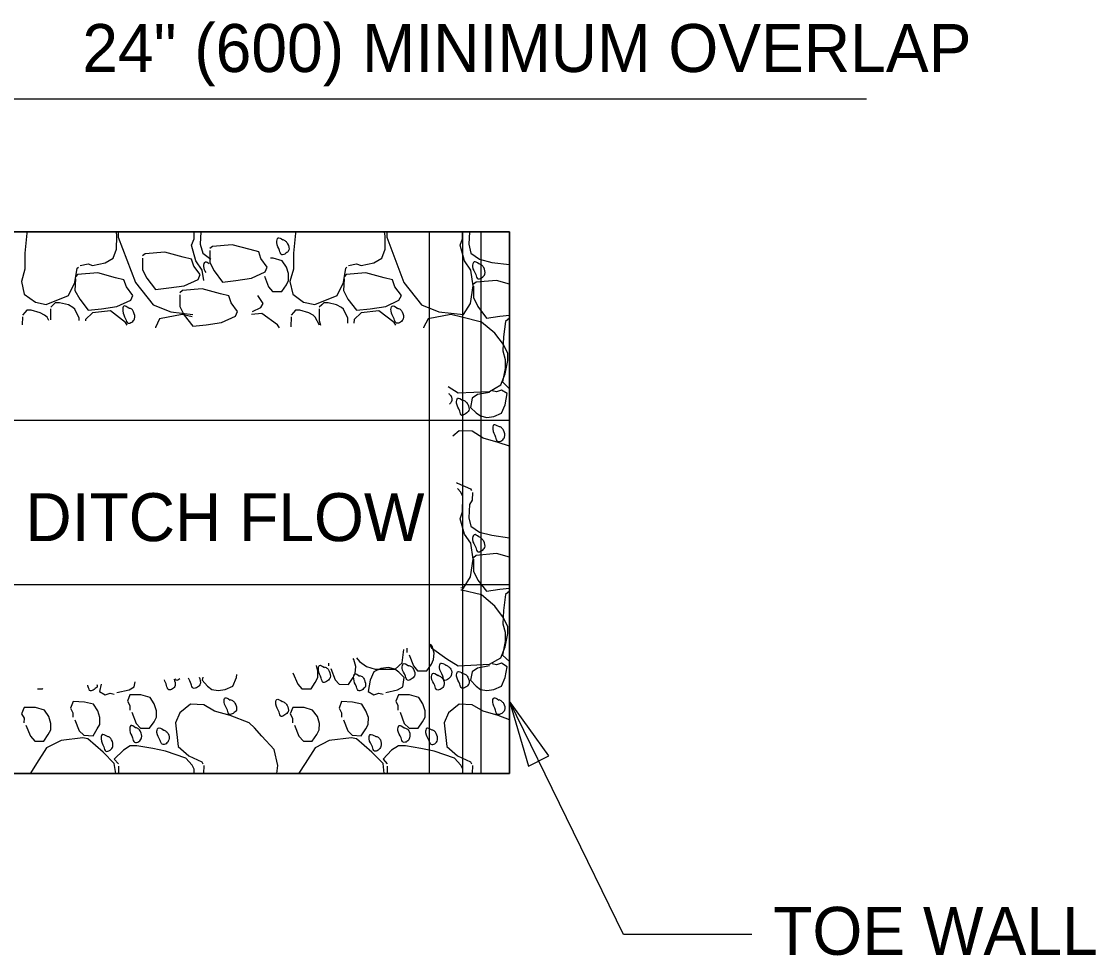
# Model space of a CAD drawing. Extents: x 2.3 to 16.3, y 0.2 to 9.5.
# Drawn here: x 6.78 to 8.795, y 3.679 to 5.431 of the extents above; entities that cross this region are included whole.
import ezdxf

# ---------------------------------------------------------------- set-up
doc = ezdxf.new("R2010")
doc.units = 0
for name, color, linetype in [('SD_P_Dimension Lines', 7, 'Continuous'), ('SD_P_Dimension Text', 7, 'Continuous'), ('SD_P_Prop Hidden Lines', 7, 'Continuous'), ('SD_P_Prop Object Lines', 7, 'Continuous')]:
    doc.layers.add(name, color=color, linetype=linetype)

msp = doc.modelspace()

# ---------------------------------------------------------------- linework, layer by layer
at = {"layer": 'SD_P_Dimension Lines'}
for p, q in [((6.627, 5.286), (8.365, 5.286)), ((7.909, 3.718), (7.695, 4.156)), ((7.769, 4.053), (7.695, 4.156)), ((7.695, 4.156), (7.731, 4.034)), ((7.731, 4.034), (7.769, 4.053)), ((8.15, 3.718), (7.909, 3.718))]:
    msp.add_line(p, q, dxfattribs=at)
at = {"layer": 'SD_P_Prop Hidden Lines'}
for p, q in [((7.545, 4.02), (7.545, 5.036)), ((7.608, 4.02), (7.608, 5.036)), ((7.642, 4.02), (7.642, 5.036))]:
    msp.add_line(p, q, dxfattribs=at)
at = {"layer": 'SD_P_Prop Object Lines'}
for p, q in [((5.813, 5.036), (7.695, 5.036)), ((7.695, 5.036), (7.695, 4.02)), ((7.695, 4.682), (5.762, 4.682)), ((7.695, 4.374), (5.778, 4.374)), ((7.695, 4.02), (5.813, 4.02))]:
    msp.add_line(p, q, dxfattribs=at)
msp.add_lwpolyline([(3.528, 5.036), (3.528, 4.02), (7.695, 4.02), (7.695, 5.036)], close=True, dxfattribs=at)
for points in [[(6.791, 5.036), (6.79, 5.034), (6.786, 4.996), (6.786, 4.966), (6.78, 4.943), (6.785, 4.919), (6.806, 4.904), (6.826, 4.9), (6.868, 4.917), (6.88, 4.941), (6.884, 4.968), (6.887, 4.97)], [(6.89, 4.973), (6.905, 4.976), (6.913, 4.973), (6.937, 4.978), (6.952, 4.987), (6.958, 5.004), (6.959, 5.028), (6.958, 5.036)], [(6.961, 5.036), (6.961, 5.026), (6.994, 4.941), (7.027, 4.899), (7.06, 4.886), (7.101, 4.881)], [(7.122, 4.945), (7.119, 4.964), (7.107, 4.982), (7.099, 5.011), (7.104, 5.023), (7.104, 5.036)], [(7.116, 5.036), (7.115, 5.013), (7.12, 4.996), (7.135, 4.985)], [(7.295, 5.036), (7.294, 5.034), (7.29, 4.996), (7.29, 4.966), (7.283, 4.943), (7.289, 4.919), (7.309, 4.904), (7.33, 4.9), (7.372, 4.917), (7.384, 4.941), (7.388, 4.968), (7.39, 4.97)], [(7.393, 4.973), (7.408, 4.976), (7.417, 4.973), (7.441, 4.978), (7.456, 4.987), (7.462, 5.004), (7.462, 5.028), (7.461, 5.036)], [(7.465, 5.036), (7.465, 5.026), (7.497, 4.941), (7.53, 4.899), (7.563, 4.886), (7.609, 4.881), (7.622, 4.902), (7.627, 4.935), (7.623, 4.964), (7.611, 4.982), (7.603, 5.011), (7.607, 5.023), (7.607, 5.036)], [(7.62, 5.036), (7.619, 5.013), (7.623, 4.996), (7.639, 4.985), (7.662, 4.979), (7.695, 4.975)], [(7.007, 4.987), (7.007, 4.965), (7.015, 4.949), (7.031, 4.928), (7.056, 4.931), (7.085, 4.935), (7.111, 4.947), (7.115, 4.956), (7.103, 4.972), (7.099, 4.985), (7.083, 4.989), (7.049, 4.998), (7.012, 4.995), (7.007, 4.991)], [(7.133, 5.001), (7.133, 4.979), (7.141, 4.963), (7.157, 4.942), (7.182, 4.945), (7.211, 4.949), (7.237, 4.961), (7.241, 4.97), (7.229, 4.986), (7.225, 4.999), (7.209, 5.003), (7.175, 5.012), (7.138, 5.009), (7.133, 5.005)], [(7.236, 4.953), (7.243, 4.933), (7.251, 4.924), (7.268, 4.924), (7.277, 4.937), (7.281, 4.945), (7.281, 4.958), (7.277, 4.97), (7.269, 4.982), (7.252, 4.987), (7.247, 4.987)], [(6.881, 4.948), (6.88, 4.926), (6.889, 4.91), (6.905, 4.889), (6.93, 4.892), (6.959, 4.896), (6.985, 4.908), (6.989, 4.917), (6.977, 4.933), (6.972, 4.946), (6.956, 4.95), (6.923, 4.959), (6.885, 4.956), (6.881, 4.952)], [(7.385, 4.948), (7.384, 4.926), (7.392, 4.91), (7.408, 4.889), (7.434, 4.892), (7.463, 4.896), (7.488, 4.908), (7.493, 4.917), (7.48, 4.933), (7.476, 4.946), (7.46, 4.95), (7.426, 4.959), (7.389, 4.956), (7.385, 4.952)], [(7.695, 4.938), (7.671, 4.945), (7.633, 4.942), (7.628, 4.938)], [(7.077, 4.918), (7.077, 4.896), (7.085, 4.88), (7.101, 4.859), (7.126, 4.862), (7.155, 4.866), (7.181, 4.878), (7.185, 4.887), (7.173, 4.903), (7.169, 4.916), (7.153, 4.92), (7.119, 4.929), (7.082, 4.926), (7.077, 4.922)], [(7.213, 4.887), (7.229, 4.894), (7.233, 4.902), (7.223, 4.917)], [(7.628, 4.934), (7.628, 4.913), (7.636, 4.896), (7.652, 4.874), (7.677, 4.878), (7.695, 4.88)], [(6.888, 4.87), (6.888, 4.874), (6.88, 4.891), (6.876, 4.894), (6.868, 4.899), (6.851, 4.903), (6.843, 4.903), (6.839, 4.899), (6.835, 4.895)], [(7.392, 4.865), (7.392, 4.874), (7.384, 4.891), (7.38, 4.894), (7.371, 4.899), (7.355, 4.903), (7.347, 4.903), (7.343, 4.899), (7.338, 4.895)], [(6.782, 4.877), (6.781, 4.862)], [(6.831, 4.87), (6.828, 4.876), (6.823, 4.88), (6.815, 4.884), (6.798, 4.889), (6.79, 4.889), (6.786, 4.885), (6.782, 4.88)], [(6.834, 4.892), (6.834, 4.871)], [(6.978, 4.861), (6.975, 4.866), (6.947, 4.888), (6.913, 4.884), (6.9, 4.872), (6.9, 4.869)], [(7.1, 4.877), (7.081, 4.881), (7.039, 4.873), (7.031, 4.857), (7.031, 4.856)], [(7.264, 4.856), (7.26, 4.862), (7.231, 4.883), (7.211, 4.881)], [(7.286, 4.877), (7.285, 4.858)], [(7.339, 4.861), (7.331, 4.876), (7.327, 4.88), (7.319, 4.884), (7.302, 4.889), (7.294, 4.889), (7.29, 4.885), (7.286, 4.88)], [(7.338, 4.892), (7.338, 4.87), (7.341, 4.861)], [(7.482, 4.861), (7.479, 4.866), (7.45, 4.888), (7.417, 4.884), (7.404, 4.872), (7.403, 4.865)], [(7.58, 4.746), (7.599, 4.734), (7.658, 4.737), (7.679, 4.749), (7.687, 4.77), (7.692, 4.795), (7.692, 4.808), (7.684, 4.825), (7.668, 4.846), (7.643, 4.867), (7.606, 4.876), (7.585, 4.881), (7.543, 4.873), (7.534, 4.857), (7.534, 4.856)], [(7.695, 4.874), (7.688, 4.868), (7.684, 4.839), (7.683, 4.813), (7.687, 4.797), (7.687, 4.78)], [(7.687, 4.78), (7.682, 4.755), (7.695, 4.742)], [(7.658, 4.735), (7.635, 4.731), (7.625, 4.724), (7.622, 4.707), (7.633, 4.697), (7.641, 4.691), (7.653, 4.688), (7.666, 4.69), (7.68, 4.696), (7.687, 4.712), (7.691, 4.733), (7.68, 4.739), (7.671, 4.736), (7.663, 4.738)], [(7.695, 4.634), (7.674, 4.641), (7.646, 4.649), (7.625, 4.662), (7.601, 4.663), (7.589, 4.653)], [(7.596, 4.566), (7.598, 4.565), (7.622, 4.554), (7.624, 4.551)], [(7.604, 4.369), (7.609, 4.368), (7.622, 4.389), (7.627, 4.422), (7.623, 4.452), (7.611, 4.469), (7.603, 4.498), (7.607, 4.511), (7.608, 4.54), (7.604, 4.548), (7.598, 4.555)], [(7.626, 4.547), (7.625, 4.533), (7.62, 4.525), (7.619, 4.5), (7.623, 4.484), (7.639, 4.473), (7.662, 4.467), (7.695, 4.462)], [(7.695, 4.426), (7.671, 4.433), (7.633, 4.429), (7.628, 4.425)], [(7.628, 4.422), (7.628, 4.4), (7.636, 4.383), (7.652, 4.362), (7.677, 4.366), (7.695, 4.368)], [(7.545, 4.263), (7.549, 4.256), (7.578, 4.235), (7.599, 4.222), (7.658, 4.225), (7.679, 4.237), (7.687, 4.258), (7.692, 4.283), (7.692, 4.295), (7.684, 4.312), (7.668, 4.334), (7.643, 4.355), (7.606, 4.364), (7.604, 4.364)], [(7.695, 4.362), (7.688, 4.356), (7.684, 4.326), (7.683, 4.301), (7.687, 4.285), (7.687, 4.268)], [(7.408, 4.237), (7.414, 4.23), (7.427, 4.221), (7.443, 4.216), (7.481, 4.216), (7.494, 4.228), (7.497, 4.253)], [(7.503, 4.255), (7.503, 4.247)], [(7.507, 4.243), (7.515, 4.222), (7.523, 4.213), (7.54, 4.213), (7.549, 4.225), (7.553, 4.234), (7.554, 4.246), (7.55, 4.259), (7.547, 4.263)], [(7.687, 4.268), (7.682, 4.242), (7.695, 4.23)], [(7.36, 4.217), (7.368, 4.196), (7.376, 4.188), (7.393, 4.187), (7.402, 4.2), (7.406, 4.208), (7.407, 4.221), (7.403, 4.234), (7.402, 4.236)], [(7.289, 4.209), (7.298, 4.188), (7.306, 4.179), (7.323, 4.179), (7.331, 4.191), (7.336, 4.2), (7.336, 4.212), (7.333, 4.223)], [(7.356, 4.227), (7.356, 4.222)], [(7.463, 4.172), (7.485, 4.177), (7.495, 4.183), (7.498, 4.2), (7.488, 4.21), (7.48, 4.216), (7.468, 4.219), (7.454, 4.217), (7.441, 4.211), (7.434, 4.195), (7.43, 4.174), (7.441, 4.168), (7.45, 4.171), (7.458, 4.169)], [(7.658, 4.222), (7.635, 4.218), (7.625, 4.211), (7.622, 4.195), (7.633, 4.184), (7.641, 4.178), (7.653, 4.176), (7.666, 4.178), (7.68, 4.184), (7.687, 4.2), (7.691, 4.22), (7.68, 4.227), (7.671, 4.224), (7.663, 4.226)], [(6.959, 4.172), (6.982, 4.177), (6.991, 4.183), (6.993, 4.192)], [(7.12, 4.201), (7.119, 4.195), (7.129, 4.184), (7.137, 4.178), (7.149, 4.176), (7.162, 4.178), (7.176, 4.184), (7.183, 4.2), (7.184, 4.206)], [(6.81, 4.179), (6.819, 4.179), (6.82, 4.18)], [(6.929, 4.188), (6.926, 4.174), (6.937, 4.168), (6.946, 4.171), (6.954, 4.169)], [(6.88, 4.121), (6.888, 4.1), (6.897, 4.092), (6.914, 4.091), (6.922, 4.104), (6.927, 4.112), (6.927, 4.125), (6.923, 4.138), (6.915, 4.15), (6.898, 4.154), (6.877, 4.155), (6.872, 4.143), (6.876, 4.134), (6.876, 4.126)], [(6.987, 4.135), (6.995, 4.114), (7.003, 4.105), (7.02, 4.105), (7.029, 4.117), (7.033, 4.126), (7.033, 4.138), (7.029, 4.151), (7.021, 4.163), (7.004, 4.168), (6.983, 4.168), (6.979, 4.156), (6.983, 4.148), (6.983, 4.139)], [(7.384, 4.121), (7.392, 4.1), (7.4, 4.092), (7.417, 4.091), (7.426, 4.104), (7.43, 4.112), (7.431, 4.125), (7.426, 4.138), (7.418, 4.15), (7.401, 4.154), (7.38, 4.155), (7.376, 4.143), (7.38, 4.134), (7.38, 4.126)], [(7.49, 4.135), (7.498, 4.114), (7.507, 4.105), (7.524, 4.105), (7.532, 4.117), (7.537, 4.126), (7.537, 4.138), (7.533, 4.151), (7.525, 4.163), (7.508, 4.168), (7.487, 4.168), (7.482, 4.156), (7.486, 4.148), (7.486, 4.139)], [(6.788, 4.111), (6.797, 4.09), (6.805, 4.081), (6.822, 4.081), (6.83, 4.093), (6.835, 4.102), (6.835, 4.114), (6.831, 4.127), (6.823, 4.139), (6.806, 4.144), (6.785, 4.144), (6.78, 4.132), (6.785, 4.124), (6.784, 4.115)], [(7.259, 4.02), (7.261, 4.035), (7.254, 4.065), (7.231, 4.09), (7.217, 4.106), (7.207, 4.115), (7.171, 4.129), (7.142, 4.137), (7.122, 4.149), (7.097, 4.15), (7.077, 4.134), (7.069, 4.115), (7.074, 4.071), (7.094, 4.053), (7.118, 4.042), (7.12, 4.038)], [(7.292, 4.111), (7.3, 4.09), (7.309, 4.081), (7.325, 4.081), (7.334, 4.093), (7.338, 4.102), (7.339, 4.114), (7.335, 4.127), (7.326, 4.139), (7.31, 4.144), (7.289, 4.144), (7.284, 4.132), (7.288, 4.124), (7.288, 4.115)], [(7.695, 4.121), (7.674, 4.129), (7.646, 4.137), (7.625, 4.149), (7.601, 4.15), (7.581, 4.134), (7.573, 4.115), (7.578, 4.071), (7.598, 4.053), (7.622, 4.042), (7.624, 4.038)], [(6.957, 4.02), (6.954, 4.039), (6.933, 4.06), (6.904, 4.085), (6.895, 4.087), (6.854, 4.082), (6.827, 4.068), (6.808, 4.039), (6.797, 4.021), (6.796, 4.02)], [(7.104, 4.02), (7.104, 4.028), (7.1, 4.036), (7.088, 4.049), (7.05, 4.062), (7.026, 4.067), (6.996, 4.072), (6.984, 4.072), (6.971, 4.064), (6.954, 4.047), (6.962, 4.038)], [(7.46, 4.02), (7.458, 4.039), (7.437, 4.06), (7.408, 4.085), (7.399, 4.087), (7.357, 4.082), (7.331, 4.068), (7.312, 4.039), (7.3, 4.021), (7.3, 4.02)], [(7.608, 4.02), (7.608, 4.028), (7.604, 4.036), (7.592, 4.049), (7.554, 4.062), (7.529, 4.067), (7.5, 4.072), (7.487, 4.072), (7.474, 4.064), (7.458, 4.047), (7.466, 4.038)], [(6.962, 4.034), (6.962, 4.02)], [(7.122, 4.035), (7.121, 4.02)], [(7.466, 4.034), (7.466, 4.02)], [(7.626, 4.035), (7.625, 4.02)]]:
    msp.add_lwpolyline(points, dxfattribs=at)
for points in [[(7.27, 5.022), (7.275, 5.019), (7.279, 5.014), (7.281, 5.001), (7.276, 4.996), (7.268, 4.993), (7.264, 5.001), (7.259, 5.016), (7.261, 5.025), (7.27, 5.021)], [(7.126, 4.96), (7.122, 4.971), (7.125, 4.98), (7.132, 4.977)], [(7.638, 4.976), (7.643, 4.974), (7.647, 4.969), (7.649, 4.957), (7.643, 4.95), (7.636, 4.948), (7.632, 4.956), (7.626, 4.971), (7.629, 4.98), (7.638, 4.976)], [(6.981, 4.893), (6.987, 4.891), (6.99, 4.886), (6.992, 4.873), (6.987, 4.867), (6.98, 4.865), (6.975, 4.873), (6.97, 4.888), (6.972, 4.897), (6.981, 4.893)], [(7.484, 4.893), (7.49, 4.891), (7.494, 4.886), (7.496, 4.873), (7.491, 4.867), (7.483, 4.865), (7.479, 4.873), (7.473, 4.888), (7.475, 4.897), (7.485, 4.893)], [(7.581, 4.733), (7.585, 4.729), (7.586, 4.717), (7.583, 4.713)], [(7.607, 4.721), (7.613, 4.718), (7.617, 4.713), (7.619, 4.701), (7.613, 4.695), (7.606, 4.692), (7.602, 4.7), (7.596, 4.715), (7.598, 4.724), (7.608, 4.72)], [(7.675, 4.671), (7.68, 4.669), (7.684, 4.664), (7.686, 4.651), (7.681, 4.645), (7.673, 4.643), (7.669, 4.651), (7.664, 4.666), (7.666, 4.674), (7.675, 4.671)], [(7.638, 4.464), (7.643, 4.461), (7.647, 4.456), (7.649, 4.444), (7.643, 4.438), (7.636, 4.436), (7.632, 4.444), (7.626, 4.459), (7.629, 4.468), (7.638, 4.464)], [(7.348, 4.22), (7.354, 4.217), (7.357, 4.212), (7.359, 4.2), (7.354, 4.194), (7.346, 4.191), (7.342, 4.199), (7.337, 4.214), (7.339, 4.223), (7.348, 4.219)], [(7.505, 4.223), (7.511, 4.221), (7.515, 4.216), (7.517, 4.203), (7.511, 4.197), (7.504, 4.195), (7.5, 4.203), (7.494, 4.218), (7.496, 4.226), (7.506, 4.222)], [(7.575, 4.224), (7.58, 4.221), (7.585, 4.216), (7.586, 4.204), (7.581, 4.198), (7.573, 4.195), (7.57, 4.203), (7.564, 4.219), (7.566, 4.227), (7.576, 4.223)], [(7.607, 4.208), (7.613, 4.206), (7.617, 4.201), (7.619, 4.188), (7.613, 4.182), (7.606, 4.18), (7.602, 4.188), (7.596, 4.203), (7.598, 4.211), (7.608, 4.208)], [(7.066, 4.197), (7.068, 4.185), (7.063, 4.179), (7.056, 4.177), (7.052, 4.185), (7.048, 4.196)], [(7.077, 4.198), (7.07, 4.195), (7.069, 4.198)], [(7.113, 4.201), (7.115, 4.188), (7.11, 4.182), (7.102, 4.18), (7.098, 4.188), (7.093, 4.199)], [(7.414, 4.204), (7.42, 4.201), (7.423, 4.196), (7.425, 4.184), (7.42, 4.178), (7.413, 4.175), (7.408, 4.183), (7.403, 4.198), (7.405, 4.207), (7.414, 4.203)], [(7.56, 4.205), (7.566, 4.202), (7.57, 4.198), (7.572, 4.185), (7.567, 4.179), (7.559, 4.177), (7.555, 4.185), (7.549, 4.2), (7.551, 4.208), (7.561, 4.204)], [(6.921, 4.187), (6.922, 4.184), (6.916, 4.178), (6.909, 4.175), (6.905, 4.183), (6.904, 4.186)], [(7.171, 4.159), (7.177, 4.156), (7.18, 4.152), (7.183, 4.139), (7.177, 4.133), (7.17, 4.131), (7.166, 4.139), (7.16, 4.154), (7.162, 4.162), (7.171, 4.158)], [(7.268, 4.156), (7.274, 4.153), (7.278, 4.148), (7.28, 4.136), (7.274, 4.13), (7.267, 4.127), (7.263, 4.135), (7.257, 4.15), (7.259, 4.159), (7.269, 4.155)], [(7.675, 4.159), (7.68, 4.156), (7.684, 4.152), (7.686, 4.139), (7.681, 4.133), (7.673, 4.131), (7.669, 4.139), (7.664, 4.154), (7.666, 4.162), (7.675, 4.158)], [(6.994, 4.106), (6.999, 4.104), (7.003, 4.099), (7.005, 4.087), (7, 4.08), (6.992, 4.079), (6.988, 4.087), (6.983, 4.101), (6.985, 4.11), (6.994, 4.106)], [(7.497, 4.106), (7.503, 4.104), (7.507, 4.099), (7.508, 4.087), (7.503, 4.08), (7.496, 4.079), (7.492, 4.087), (7.486, 4.101), (7.488, 4.11), (7.498, 4.106)], [(6.94, 4.09), (6.945, 4.088), (6.949, 4.083), (6.951, 4.071), (6.946, 4.064), (6.938, 4.062), (6.934, 4.07), (6.929, 4.085), (6.931, 4.093), (6.94, 4.09)], [(7.045, 4.102), (7.05, 4.1), (7.055, 4.095), (7.056, 4.083), (7.051, 4.076), (7.044, 4.075), (7.04, 4.082), (7.034, 4.097), (7.036, 4.105), (7.046, 4.102)], [(7.443, 4.09), (7.449, 4.088), (7.453, 4.083), (7.454, 4.071), (7.449, 4.064), (7.442, 4.062), (7.438, 4.07), (7.432, 4.085), (7.434, 4.093), (7.444, 4.09)], [(7.549, 4.102), (7.554, 4.1), (7.558, 4.095), (7.56, 4.083), (7.555, 4.076), (7.548, 4.075), (7.544, 4.082), (7.538, 4.097), (7.54, 4.105), (7.549, 4.102)]]:
    msp.add_spline(points, degree=3, dxfattribs=at)

# ---------------------------------------------------------------- texts
at = {"layer": 'SD_P_Dimension Text'}
for s, p in [('24" (600) MINIMUM OVERLAP', (6.894, 5.336)), ('DITCH FLOW', (6.787, 4.456)), ('TOE WALL', (8.19, 3.68))]:
    msp.add_text(s, height=0.09, dxfattribs=at).set_placement(p)

doc.saveas('drawing.dxf')
